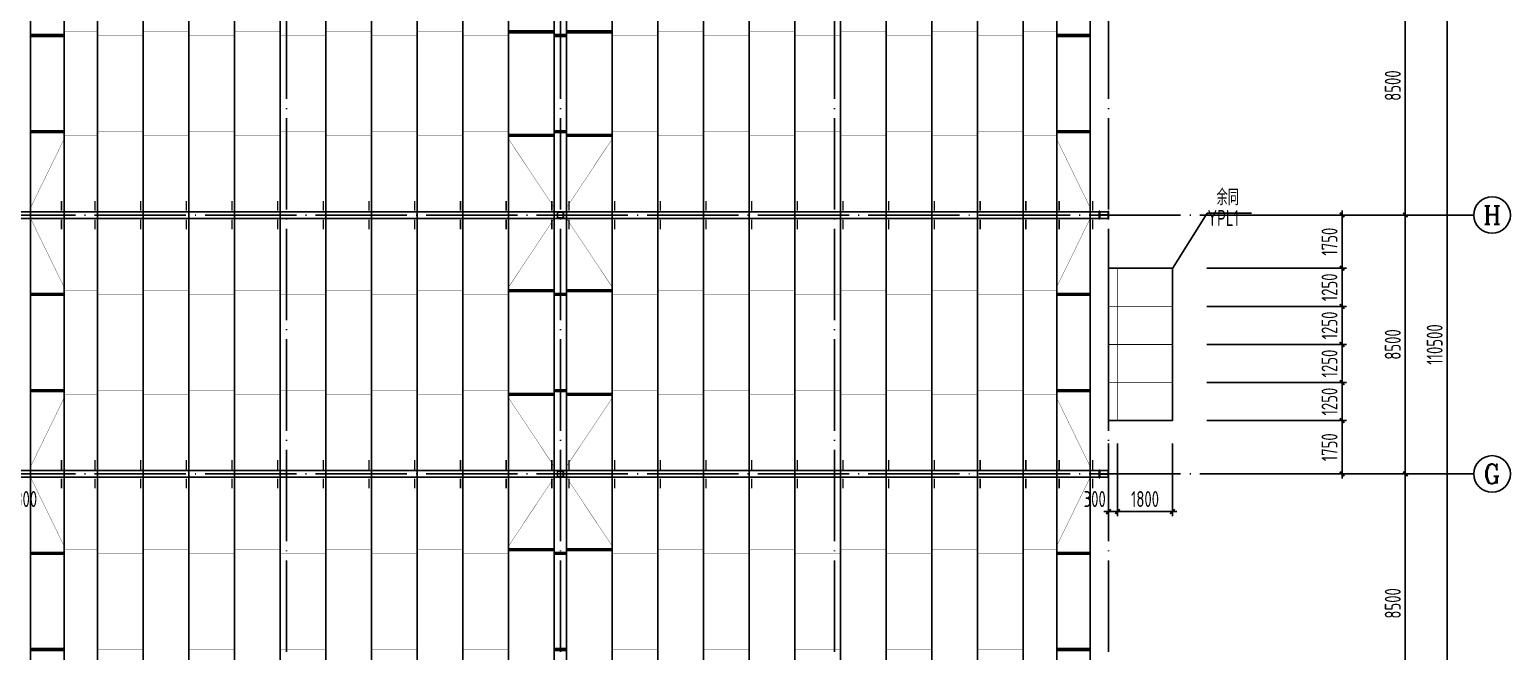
# Model space of a CAD drawing. Extents: x 753177 to 2169292, y -530934 to -273477.
# Drawn here: x 1391744 to 1440376, y -441202 to -420789 of the extents above; entities that cross this region are included whole.
import ezdxf
from ezdxf.enums import TextEntityAlignment as Align

# ---------------------------------------------------------------- set-up
doc = ezdxf.new("R2010")
doc.units = 0
doc.header["$LTSCALE"] = 1500
doc.header["$MEASUREMENT"] = 0
doc.linetypes.add('DASHED', pattern=[0.75, 0.5, -0.25])
doc.linetypes.add('DOTE', pattern=[2.42, 2, -0.2, 0.02, -0.2])
doc.layers.get('Defpoints').update_dxf_attribs({"color": 252})
for name, color, linetype in [('AXIS', 3, 'Continuous'), ('AXIS_TEXT', 7, 'Continuous'), ('BOLT', 252, 'Continuous'), ('Boltx', 252, 'DASHED'), ('DIM', 3, 'Continuous'), ('HZ', 3, 'Continuous'), ('M_Prof', 2, 'Continuous'), ('THIN', 7, 'Continuous')]:
    doc.layers.add(name, color=color, linetype=linetype)
doc.styles.add('_TCH_AXIS', font='COMPLEX', dxfattribs={"bigfont": 'GBCBIG'})
doc.styles.add('COMPLEX', font='COMPLEX')
doc.styles.add('TSSD_Dimension', font='Tssdeng.shx', dxfattribs={"width": 0.7, "bigfont": 'hztxt.shx'})
doc.styles.add('TSSD_Label', font='Tssdeng.shx', dxfattribs={"width": 0.7, "bigfont": 'hztxt.shx'})
doc.dimstyles.new('TSSD_150_150', dxfattribs={"dimtxt": 525, "dimasz": 150, "dimexe": 150, "dimexo": 375, "dimgap": 150, "dimtad": 1, "dimdec": 0, "dimzin": 0, "dimdsep": 46, "dimtxsty": 'TSSD_Dimension', "dimblk": 'ARCHTICK', "dimblk1": 'ARCHTICK', "dimblk2": 'ARCHTICK', "dimcen": 0, "dimdle": 150, "dimclrt": 7, "dimadec": 0, "dimazin": 0, "dimtfac": 1, "dimtdec": 0, "dimtix": 1, "dimtmove": 2, "dimatfit": 3, "dimfxl": 0, "dimtolj": 1, "dimtzin": 0, "dimarcsym": 0})

# ---------------------------------------------------------------- blocks, each defined once
blk = doc.blocks.new('_ArchTick')
at = {"color": 0, "linetype": 'ByBlock', "const_width": 0.4}
blk.add_lwpolyline([(-0.5, -0.5), (0.5, 0.5)], dxfattribs=at)
blk = doc.blocks.new('*D40')
at = {"layer": 'AXIS', "color": 0, "lineweight": -2, "transparency": 16777216}
for p, q in [((639125, 100720), (639125, 109520)), ((635750, 109370), (639275, 109370)), ((635750, 100870), (639275, 100870))]:
    blk.add_line(p, q, dxfattribs=at)
at = {"layer": 'Defpoints', "color": 0, "transparency": 16777216}
for p in [(635375, 109370), (639125, 109370), (635375, 100870)]:
    blk.add_point(p, dxfattribs=at)
at = {"layer": 'AXIS', "color": 0, "lineweight": -2, "transparency": 16777216, "xscale": 150, "yscale": 150, "zscale": 150}
for p, rotation in [((639125, 109370), 90), ((639125, 100870), 270)]:
    blk.add_blockref('_ArchTick', p, dxfattribs=dict(at, rotation=rotation))
at = {"layer": 'AXIS', "color": 7, "transparency": 16777216, "insert": (638713, 105120), "char_height": 525, "attachment_point": 5, "rotation": 90, "style": 'TSSD_Dimension'}
blk.add_mtext('\\A1;8500', dxfattribs=at)
blk = doc.blocks.new('*D41')
at = {"layer": 'AXIS', "color": 0, "lineweight": -2, "transparency": 16777216}
for p, q in [((635750, 117870), (639275, 117870)), ((639125, 109220), (639125, 118020)), ((635750, 109370), (639275, 109370))]:
    blk.add_line(p, q, dxfattribs=at)
at = {"layer": 'Defpoints', "color": 0, "transparency": 16777216}
for p in [(635375, 117870), (639125, 117870), (635375, 109370)]:
    blk.add_point(p, dxfattribs=at)
at = {"layer": 'AXIS', "color": 0, "lineweight": -2, "transparency": 16777216, "xscale": 150, "yscale": 150, "zscale": 150}
for p, rotation in [((639125, 117870), 90), ((639125, 109370), 270)]:
    blk.add_blockref('_ArchTick', p, dxfattribs=dict(at, rotation=rotation))
at = {"layer": 'AXIS', "color": 7, "transparency": 16777216, "insert": (638713, 113620), "char_height": 525, "attachment_point": 5, "rotation": 90, "style": 'TSSD_Dimension'}
blk.add_mtext('\\A1;8500', dxfattribs=at)
blk = doc.blocks.new('*D42')
at = {"layer": 'AXIS', "color": 0, "lineweight": -2, "transparency": 16777216}
for p, q in [((639125, 117720), (639125, 126520)), ((635750, 126370), (639275, 126370)), ((635750, 117870), (639275, 117870))]:
    blk.add_line(p, q, dxfattribs=at)
at = {"layer": 'Defpoints', "color": 0, "transparency": 16777216}
for p in [(635375, 126370), (639125, 126370), (635375, 117870)]:
    blk.add_point(p, dxfattribs=at)
at = {"layer": 'AXIS', "color": 0, "lineweight": -2, "transparency": 16777216, "xscale": 150, "yscale": 150, "zscale": 150}
for p, rotation in [((639125, 126370), 90), ((639125, 117870), 270)]:
    blk.add_blockref('_ArchTick', p, dxfattribs=dict(at, rotation=rotation))
at = {"layer": 'AXIS', "color": 7, "transparency": 16777216, "insert": (638713, 122120), "char_height": 525, "attachment_point": 5, "rotation": 90, "style": 'TSSD_Dimension'}
blk.add_mtext('\\A1;8500', dxfattribs=at)
blk = doc.blocks.new('_AXISO')
blk.add_circle((0, 0), 0.5)
at = {"layer": 'AXIS_TEXT', "style": 'COMPLEX', "width": 1.041667}
blk.add_attdef('A', text='', height=0.56, dxfattribs=at).set_placement((-0.25, -0.28), (0.25, -0.28), align=Align.FIT)
blk = doc.blocks.new('*D68')
at = {"layer": 'Defpoints', "color": 0, "transparency": 16777216}
for p in [(634228, 168870), (640501, 168870), (634228, 58370)]:
    blk.add_point(p, dxfattribs=at)
at = {"layer": 'DIM', "color": 0, "lineweight": -2, "transparency": 16777216}
for p, q in [((634603, 168870), (640651, 168870)), ((640501, 58220), (640501, 169020)), ((634603, 58370), (640651, 58370))]:
    blk.add_line(p, q, dxfattribs=at)
at = {"layer": 'DIM', "color": 0, "lineweight": -2, "transparency": 16777216, "xscale": 150, "yscale": 150, "zscale": 150}
for p, rotation in [((640501, 168870), 90), ((640501, 58370), 270)]:
    blk.add_blockref('_ArchTick', p, dxfattribs=dict(at, rotation=rotation))
at = {"layer": 'DIM', "color": 7, "transparency": 16777216, "insert": (640088, 113620), "char_height": 525, "attachment_point": 5, "rotation": 90, "style": 'TSSD_Dimension'}
blk.add_mtext('\\A1;110500', dxfattribs=at)
blk = doc.blocks.new('A$C01EB0BB3')
at = {"layer": 'M_Prof'}
for points in [[(17900, 59400), (18100, 59400), (18100, 59600), (17900, 59600)], [(17906, 59406), (18094, 59406), (18094, 59594), (17906, 59594)], [(36000, 59375), (36000, 59625), (35988, 59625), (35988, 59504), (35712, 59504), (35712, 59625), (35700, 59625), (35700, 59375), (35712, 59375), (35712, 59496), (35988, 59496), (35988, 59375)], [(17900, 50900), (18100, 50900), (18100, 51100), (17900, 51100)], [(17906, 50906), (18094, 50906), (18094, 51094), (17906, 51094)], [(36000, 50875), (36000, 51125), (35988, 51125), (35988, 51004), (35712, 51004), (35712, 51125), (35700, 51125), (35700, 50875), (35712, 50875), (35712, 50996), (35988, 50996), (35988, 50875)]]:
    blk.add_lwpolyline(points, close=True, dxfattribs=at)
blk = doc.blocks.new('*D621')
at = {"layer": 'Defpoints', "color": 0, "transparency": 16777216}
for p in [(1390876, -434005), (1391176, -434005), (1390876, -436614)]:
    blk.add_point(p, dxfattribs=at)
at = {"layer": 'DIM', "color": 0, "lineweight": -2, "transparency": 16777216}
for p, q in [((1390876, -434380), (1390876, -436764)), ((1391176, -434380), (1391176, -436764)), ((1390876, -436614), (1390726, -436614)), ((1391176, -436614), (1390876, -436614)), ((1391176, -436614), (1391326, -436614))]:
    blk.add_line(p, q, dxfattribs=at)
at = {"layer": 'DIM', "color": 0, "lineweight": -2, "transparency": 16777216, "xscale": 150, "yscale": 150, "zscale": 150}
blk.add_blockref('_ArchTick', (1390876, -436614), dxfattribs=at)
at = {"layer": 'DIM', "color": 0, "lineweight": -2, "transparency": 16777216, "xscale": 150, "yscale": 150, "zscale": 150, "rotation": 180}
blk.add_blockref('_ArchTick', (1391176, -436614), dxfattribs=at)
at = {"layer": 'DIM', "color": 7, "transparency": 16777216, "insert": (1391628, -436201), "char_height": 525, "attachment_point": 5, "style": 'TSSD_Dimension'}
blk.add_mtext('\\A1;300', dxfattribs=at)
blk = doc.blocks.new('*D623')
at = {"layer": 'Defpoints', "color": 0, "transparency": 16777216}
for p in [(1430027, -433626), (1434848, -433626), (1430027, -435376)]:
    blk.add_point(p, dxfattribs=at)
at = {"layer": 'DIM', "color": 0, "lineweight": -2, "transparency": 16777216}
for p, q in [((1430402, -433626), (1434998, -433626)), ((1434848, -435526), (1434848, -433476)), ((1430402, -435376), (1434998, -435376))]:
    blk.add_line(p, q, dxfattribs=at)
at = {"layer": 'DIM', "color": 0, "lineweight": -2, "transparency": 16777216, "xscale": 150, "yscale": 150, "zscale": 150}
for p, rotation in [((1434848, -433626), 90), ((1434848, -435376), 270)]:
    blk.add_blockref('_ArchTick', p, dxfattribs=dict(at, rotation=rotation))
at = {"layer": 'DIM', "color": 7, "transparency": 16777216, "insert": (1434435, -434501), "char_height": 525, "attachment_point": 5, "rotation": 90, "style": 'TSSD_Dimension'}
blk.add_mtext('\\A1;1750', dxfattribs=at)
blk = doc.blocks.new('*D624')
at = {"layer": 'Defpoints', "color": 0, "transparency": 16777216}
for p in [(1430027, -428626), (1434848, -428626), (1430027, -429876)]:
    blk.add_point(p, dxfattribs=at)
at = {"layer": 'DIM', "color": 0, "lineweight": -2, "transparency": 16777216}
for p, q in [((1430402, -428626), (1434998, -428626)), ((1434848, -428626), (1434848, -428476)), ((1434848, -429876), (1434848, -428626)), ((1430402, -429876), (1434998, -429876)), ((1434848, -429876), (1434848, -430026))]:
    blk.add_line(p, q, dxfattribs=at)
at = {"layer": 'DIM', "color": 0, "lineweight": -2, "transparency": 16777216, "xscale": 150, "yscale": 150, "zscale": 150}
for p, rotation in [((1434848, -428626), 270), ((1434848, -429876), 90)]:
    blk.add_blockref('_ArchTick', p, dxfattribs=dict(at, rotation=rotation))
at = {"layer": 'DIM', "color": 7, "transparency": 16777216, "insert": (1434435, -429251), "char_height": 525, "attachment_point": 5, "rotation": 90, "style": 'TSSD_Dimension'}
blk.add_mtext('\\A1;1250', dxfattribs=at)
blk = doc.blocks.new('*D625')
at = {"layer": 'Defpoints', "color": 0, "transparency": 16777216}
for p in [(1430027, -426876), (1434848, -426876), (1430027, -428626)]:
    blk.add_point(p, dxfattribs=at)
at = {"layer": 'DIM', "color": 0, "lineweight": -2, "transparency": 16777216}
for p, q in [((1430402, -426876), (1434998, -426876)), ((1434848, -428776), (1434848, -426726)), ((1430402, -428626), (1434998, -428626))]:
    blk.add_line(p, q, dxfattribs=at)
at = {"layer": 'DIM', "color": 0, "lineweight": -2, "transparency": 16777216, "xscale": 150, "yscale": 150, "zscale": 150}
for p, rotation in [((1434848, -426876), 90), ((1434848, -428626), 270)]:
    blk.add_blockref('_ArchTick', p, dxfattribs=dict(at, rotation=rotation))
at = {"layer": 'DIM', "color": 7, "transparency": 16777216, "insert": (1434435, -427751), "char_height": 525, "attachment_point": 5, "rotation": 90, "style": 'TSSD_Dimension'}
blk.add_mtext('\\A1;1750', dxfattribs=at)
blk = doc.blocks.new('*D626')
at = {"layer": 'Defpoints', "color": 0, "transparency": 16777216}
for p in [(1430027, -429876), (1434848, -429876), (1430027, -431126)]:
    blk.add_point(p, dxfattribs=at)
at = {"layer": 'DIM', "color": 0, "lineweight": -2, "transparency": 16777216}
for p, q in [((1430402, -429876), (1434998, -429876)), ((1434848, -429876), (1434848, -429726)), ((1434848, -431126), (1434848, -429876)), ((1430402, -431126), (1434998, -431126)), ((1434848, -431126), (1434848, -431276))]:
    blk.add_line(p, q, dxfattribs=at)
at = {"layer": 'DIM', "color": 0, "lineweight": -2, "transparency": 16777216, "xscale": 150, "yscale": 150, "zscale": 150}
for p, rotation in [((1434848, -429876), 270), ((1434848, -431126), 90)]:
    blk.add_blockref('_ArchTick', p, dxfattribs=dict(at, rotation=rotation))
at = {"layer": 'DIM', "color": 7, "transparency": 16777216, "insert": (1434435, -430501), "char_height": 525, "attachment_point": 5, "rotation": 90, "style": 'TSSD_Dimension'}
blk.add_mtext('\\A1;1250', dxfattribs=at)
blk = doc.blocks.new('*D627')
at = {"layer": 'Defpoints', "color": 0, "transparency": 16777216}
for p in [(1430027, -431126), (1434848, -431126), (1430027, -432376)]:
    blk.add_point(p, dxfattribs=at)
at = {"layer": 'DIM', "color": 0, "lineweight": -2, "transparency": 16777216}
for p, q in [((1430402, -431126), (1434998, -431126)), ((1434848, -431126), (1434848, -430976)), ((1434848, -432376), (1434848, -431126)), ((1430402, -432376), (1434998, -432376)), ((1434848, -432376), (1434848, -432526))]:
    blk.add_line(p, q, dxfattribs=at)
at = {"layer": 'DIM', "color": 0, "lineweight": -2, "transparency": 16777216, "xscale": 150, "yscale": 150, "zscale": 150}
for p, rotation in [((1434848, -431126), 270), ((1434848, -432376), 90)]:
    blk.add_blockref('_ArchTick', p, dxfattribs=dict(at, rotation=rotation))
at = {"layer": 'DIM', "color": 7, "transparency": 16777216, "insert": (1434435, -431751), "char_height": 525, "attachment_point": 5, "rotation": 90, "style": 'TSSD_Dimension'}
blk.add_mtext('\\A1;1250', dxfattribs=at)
blk = doc.blocks.new('*D628')
at = {"layer": 'Defpoints', "color": 0, "transparency": 16777216}
for p in [(1430027, -432376), (1434848, -432376), (1430027, -433626)]:
    blk.add_point(p, dxfattribs=at)
at = {"layer": 'DIM', "color": 0, "lineweight": -2, "transparency": 16777216}
for p, q in [((1434848, -432376), (1434848, -432226)), ((1430402, -432376), (1434998, -432376)), ((1434848, -433626), (1434848, -432376)), ((1430402, -433626), (1434998, -433626)), ((1434848, -433626), (1434848, -433776))]:
    blk.add_line(p, q, dxfattribs=at)
at = {"layer": 'DIM', "color": 0, "lineweight": -2, "transparency": 16777216, "xscale": 150, "yscale": 150, "zscale": 150}
for p, rotation in [((1434848, -432376), 270), ((1434848, -433626), 90)]:
    blk.add_blockref('_ArchTick', p, dxfattribs=dict(at, rotation=rotation))
at = {"layer": 'DIM', "color": 7, "transparency": 16777216, "insert": (1434435, -433001), "char_height": 525, "attachment_point": 5, "rotation": 90, "style": 'TSSD_Dimension'}
blk.add_mtext('\\A1;1250', dxfattribs=at)
blk = doc.blocks.new('*D629')
at = {"layer": 'Defpoints', "color": 0, "transparency": 16777216}
for p in [(1427176, -434005), (1427476, -434005), (1427476, -436614)]:
    blk.add_point(p, dxfattribs=at)
at = {"layer": 'DIM', "color": 0, "lineweight": -2, "transparency": 16777216}
for p, q in [((1427176, -434380), (1427176, -436764)), ((1427476, -434380), (1427476, -436764)), ((1427176, -436614), (1427026, -436614)), ((1427176, -436614), (1427476, -436614)), ((1427476, -436614), (1427626, -436614))]:
    blk.add_line(p, q, dxfattribs=at)
at = {"layer": 'DIM', "color": 0, "lineweight": -2, "transparency": 16777216, "xscale": 150, "yscale": 150, "zscale": 150}
blk.add_blockref('_ArchTick', (1427176, -436614), dxfattribs=at)
at = {"layer": 'DIM', "color": 0, "lineweight": -2, "transparency": 16777216, "xscale": 150, "yscale": 150, "zscale": 150, "rotation": 180}
blk.add_blockref('_ArchTick', (1427476, -436614), dxfattribs=at)
at = {"layer": 'DIM', "color": 7, "transparency": 16777216, "insert": (1426724, -436201), "char_height": 525, "attachment_point": 5, "style": 'TSSD_Dimension'}
blk.add_mtext('\\A1;300', dxfattribs=at)
blk = doc.blocks.new('*D630')
at = {"layer": 'Defpoints', "color": 0, "transparency": 16777216}
for p in [(1427476, -434005), (1429276, -434005), (1429276, -436614)]:
    blk.add_point(p, dxfattribs=at)
at = {"layer": 'DIM', "color": 0, "lineweight": -2, "transparency": 16777216}
for p, q in [((1427476, -434380), (1427476, -436764)), ((1429276, -434380), (1429276, -436764)), ((1427326, -436614), (1429426, -436614))]:
    blk.add_line(p, q, dxfattribs=at)
at = {"layer": 'DIM', "color": 0, "lineweight": -2, "transparency": 16777216, "xscale": 150, "yscale": 150, "zscale": 150, "rotation": 180}
blk.add_blockref('_ArchTick', (1427476, -436614), dxfattribs=at)
at = {"layer": 'DIM', "color": 0, "lineweight": -2, "transparency": 16777216, "xscale": 150, "yscale": 150, "zscale": 150}
blk.add_blockref('_ArchTick', (1429276, -436614), dxfattribs=at)
at = {"layer": 'DIM', "color": 7, "transparency": 16777216, "insert": (1428376, -436201), "char_height": 525, "attachment_point": 5, "style": 'TSSD_Dimension'}
blk.add_mtext('\\A1;1800', dxfattribs=at)
blk = doc.blocks.new('A$C72AE6952')
at = {"layer": 'AXIS', "color": 252, "linetype": 'DOTE'}
for p, q in [((9000, 113500), (9000, -3000)), ((18000, 113500), (18000, -3000)), ((27000, 113500), (27000, -3000)), ((36000, 113500), (36000, -3000)), ((42000, 59500), (-6000, 59500)), ((42000, 51000), (-6000, 51000))]:
    blk.add_line(p, q, dxfattribs=at)
at = {"layer": 'AXIS'}
for p, q in [((42000, 59500), (48000, 59500)), ((42000, 51000), (48000, 51000))]:
    blk.add_line(p, q, dxfattribs=at)
ref = blk.add_blockref('_AXISO', (48600, 59500), dxfattribs=dict(at, xscale=1200, yscale=1200, zscale=1200))
ref.add_attrib('A', 'H', dxfattribs={"layer": 'AXIS_TEXT', "height": 608.3, "style": '_TCH_AXIS'}).set_placement((48310.3, 59195.9), (48889.7, 59195.9), align=Align.FIT)
ref = blk.add_blockref('_AXISO', (48600, 51000), dxfattribs=dict(at, xscale=1200, yscale=1200, zscale=1200))
ref.add_attrib('A', 'G', dxfattribs={"layer": 'AXIS_TEXT', "height": 637.8, "style": '_TCH_AXIS'}).set_placement((48326.7, 50681.1), (48873.3, 50681.1), align=Align.FIT)
for p1, p2, picture, middle in [((42000, 59500), (42000, 68000), '*D42', (45337.5, 63750)), ((42000, 51000), (42000, 59500), '*D41', (45337.5, 55250)), ((42000, 42500), (42000, 51000), '*D40', (45337.5, 46750))]:
    dim = blk.add_aligned_dim(p1=p1, p2=p2, distance=-3750, dimstyle='TSSD_150_150', dxfattribs=at)
    dim.commit()
    dim.dimension.update_dxf_attribs({"geometry": picture, "text_midpoint": middle, "insert": (-593375.3, -58370.2)})
at = {"layer": 'DIM'}
dim = blk.add_linear_dim(base=(47125.3, 110500), p1=(40852.4, 0), p2=(40852.4, 110500), angle=90, dimstyle='TSSD_150_150', dxfattribs=at)
dim.commit()
dim.dimension.update_dxf_attribs({"geometry": '*D68', "text_midpoint": (46712.8, 55250), "insert": (-593375.3, -58370.2)})

msp = doc.modelspace()

# ---------------------------------------------------------------- linework, layer by layer
at = {"color": 2, "linetype": 'ByBlock'}
for p, q in [((1391775.9, -375876.1), (1391775.9, -486376.1)), ((1392875.9, -375876.1), (1392875.9, -486376.1)), ((1393975.9, -375876.1), (1393975.9, -486376.1)), ((1395475.9, -375876.1), (1395475.9, -486376.1)), ((1396975.9, -375876.1), (1396975.9, -486376.1)), ((1398475.9, -375876.1), (1398475.9, -486376.1)), ((1399975.9, -375876.1), (1399975.9, -486376.1)), ((1401475.9, -375876.1), (1401475.9, -486376.1)), ((1402975.9, -375876.1), (1402975.9, -486376.1)), ((1404475.9, -375876.1), (1404475.9, -486376.1)), ((1405975.9, -375876.1), (1405975.9, -486376.1)), ((1407475.9, -375876.1), (1407475.9, -486376.1)), ((1408975.9, -375876.1), (1408975.9, -486376.1)), ((1409375.9, -375876.1), (1409375.9, -486376.1)), ((1410875.9, -375876.1), (1410875.9, -486376.1)), ((1412375.9, -375876.1), (1412375.9, -486376.1)), ((1413875.9, -375876.1), (1413875.9, -486376.1)), ((1415375.9, -375876.1), (1415375.9, -486376.1)), ((1416875.9, -375876.1), (1416875.9, -486376.1)), ((1418375.9, -375876.1), (1418375.9, -486376.1)), ((1419875.9, -375876.1), (1419875.9, -486376.1)), ((1421375.9, -375876.1), (1421375.9, -486376.1)), ((1422875.9, -375876.1), (1422875.9, -486376.1)), ((1424375.9, -375876.1), (1424375.9, -486376.1)), ((1425475.9, -375876.1), (1425475.9, -486376.1)), ((1426575.9, -375876.1), (1426575.9, -486376.1))]:
    msp.add_line(p, q, dxfattribs=at)
at = {"color": 2, "linetype": 'ByBlock', "const_width": 10}
for points in [[(1392875.9, -420981.7), (1391775.9, -420981.7)], [(1393975.9, -420861.7), (1392875.9, -420861.7)], [(1395475.9, -420981.7), (1393975.9, -420981.7)], [(1396975.9, -420861.7), (1395475.9, -420861.7)], [(1398475.9, -420981.7), (1396975.9, -420981.7)], [(1399975.9, -420861.7), (1398475.9, -420861.7)], [(1401475.9, -420981.7), (1399975.9, -420981.7)], [(1402975.9, -420861.7), (1401475.9, -420861.7)], [(1404475.9, -420981.7), (1402975.9, -420981.7)], [(1405975.9, -420861.7), (1404475.9, -420861.7)], [(1407475.9, -420981.7), (1405975.9, -420981.7)], [(1408975.9, -420861.7), (1407475.9, -420861.7)], [(1409375.9, -420981.7), (1408975.9, -420981.7)], [(1409375.9, -420861.7), (1410875.9, -420861.7)], [(1410875.9, -420981.7), (1412375.9, -420981.7)], [(1412375.9, -420861.7), (1413875.9, -420861.7)], [(1413875.9, -420981.7), (1415375.9, -420981.7)], [(1415375.9, -420861.7), (1416875.9, -420861.7)], [(1416875.9, -420981.7), (1418375.9, -420981.7)], [(1418375.9, -420861.7), (1419875.9, -420861.7)], [(1419875.9, -420981.7), (1421375.9, -420981.7)], [(1421375.9, -420861.7), (1422875.9, -420861.7)], [(1422875.9, -420981.7), (1424375.9, -420981.7)], [(1424375.9, -420861.7), (1425475.9, -420861.7)], [(1425475.9, -420981.7), (1426575.9, -420981.7)], [(1392875.9, -424142.1), (1391775.9, -424142.1)], [(1391775.9, -426637.1), (1392875.9, -424382.1)], [(1393975.9, -424262.1), (1392875.9, -424262.1)], [(1395475.9, -424142.1), (1393975.9, -424142.1)], [(1396975.9, -424262.1), (1395475.9, -424262.1)], [(1398475.9, -424142.1), (1396975.9, -424142.1)], [(1399975.9, -424262.1), (1398475.9, -424262.1)], [(1401475.9, -424142.1), (1399975.9, -424142.1)], [(1402975.9, -424262.1), (1401475.9, -424262.1)], [(1404475.9, -424142.1), (1402975.9, -424142.1)], [(1405975.9, -424262.1), (1404475.9, -424262.1)], [(1407475.9, -424142.1), (1405975.9, -424142.1)], [(1408975.9, -424262.1), (1407475.9, -424262.1)], [(1408975.9, -426637.1), (1407475.9, -424382.1)], [(1409375.9, -424142.1), (1408975.9, -424142.1)], [(1409375.9, -424262.1), (1410875.9, -424262.1)], [(1409375.9, -426637.1), (1410875.9, -424382.1)], [(1410875.9, -424142.1), (1412375.9, -424142.1)], [(1412375.9, -424262.1), (1413875.9, -424262.1)], [(1413875.9, -424142.1), (1415375.9, -424142.1)], [(1415375.9, -424262.1), (1416875.9, -424262.1)], [(1416875.9, -424142.1), (1418375.9, -424142.1)], [(1418375.9, -424262.1), (1419875.9, -424262.1)], [(1419875.9, -424142.1), (1421375.9, -424142.1)], [(1421375.9, -424262.1), (1422875.9, -424262.1)], [(1422875.9, -424142.1), (1424375.9, -424142.1)], [(1424375.9, -424262.1), (1425475.9, -424262.1)], [(1425475.9, -424142.1), (1426575.9, -424142.1)], [(1426575.9, -426637.1), (1425475.9, -424382.1)], [(1391775.9, -426986.7), (1392875.9, -429241.7)], [(1408975.9, -426986.7), (1407475.9, -429241.7)], [(1409375.9, -426986.7), (1410875.9, -429241.7)], [(1426575.9, -426986.7), (1425475.9, -429241.7)], [(1393975.9, -429361.7), (1392875.9, -429361.7)], [(1396975.9, -429361.7), (1395475.9, -429361.7)], [(1399975.9, -429361.7), (1398475.9, -429361.7)], [(1402975.9, -429361.7), (1401475.9, -429361.7)], [(1405975.9, -429361.7), (1404475.9, -429361.7)], [(1408975.9, -429361.7), (1407475.9, -429361.7)], [(1409375.9, -429361.7), (1410875.9, -429361.7)], [(1412375.9, -429361.7), (1413875.9, -429361.7)], [(1415375.9, -429361.7), (1416875.9, -429361.7)], [(1418375.9, -429361.7), (1419875.9, -429361.7)], [(1421375.9, -429361.7), (1422875.9, -429361.7)], [(1424375.9, -429361.7), (1425475.9, -429361.7)], [(1392875.9, -429481.7), (1391775.9, -429481.7)], [(1395475.9, -429481.7), (1393975.9, -429481.7)], [(1398475.9, -429481.7), (1396975.9, -429481.7)], [(1401475.9, -429481.7), (1399975.9, -429481.7)], [(1404475.9, -429481.7), (1402975.9, -429481.7)], [(1407475.9, -429481.7), (1405975.9, -429481.7)], [(1409375.9, -429481.7), (1408975.9, -429481.7)], [(1410875.9, -429481.7), (1412375.9, -429481.7)], [(1413875.9, -429481.7), (1415375.9, -429481.7)], [(1416875.9, -429481.7), (1418375.9, -429481.7)], [(1419875.9, -429481.7), (1421375.9, -429481.7)], [(1422875.9, -429481.7), (1424375.9, -429481.7)], [(1425475.9, -429481.7), (1426575.9, -429481.7)], [(1392875.9, -432642.1), (1391775.9, -432642.1)], [(1393975.9, -432762.1), (1392875.9, -432762.1)], [(1395475.9, -432642.1), (1393975.9, -432642.1)], [(1396975.9, -432762.1), (1395475.9, -432762.1)], [(1398475.9, -432642.1), (1396975.9, -432642.1)], [(1399975.9, -432762.1), (1398475.9, -432762.1)], [(1401475.9, -432642.1), (1399975.9, -432642.1)], [(1402975.9, -432762.1), (1401475.9, -432762.1)], [(1404475.9, -432642.1), (1402975.9, -432642.1)], [(1405975.9, -432762.1), (1404475.9, -432762.1)], [(1407475.9, -432642.1), (1405975.9, -432642.1)], [(1408975.9, -432762.1), (1407475.9, -432762.1)], [(1409375.9, -432642.1), (1408975.9, -432642.1)], [(1409375.9, -432762.1), (1410875.9, -432762.1)], [(1410875.9, -432642.1), (1412375.9, -432642.1)], [(1412375.9, -432762.1), (1413875.9, -432762.1)], [(1413875.9, -432642.1), (1415375.9, -432642.1)], [(1415375.9, -432762.1), (1416875.9, -432762.1)], [(1416875.9, -432642.1), (1418375.9, -432642.1)], [(1418375.9, -432762.1), (1419875.9, -432762.1)], [(1419875.9, -432642.1), (1421375.9, -432642.1)], [(1421375.9, -432762.1), (1422875.9, -432762.1)], [(1422875.9, -432642.1), (1424375.9, -432642.1)], [(1424375.9, -432762.1), (1425475.9, -432762.1)], [(1425475.9, -432642.1), (1426575.9, -432642.1)], [(1391775.9, -435137.1), (1392875.9, -432882.1)], [(1408975.9, -435137.1), (1407475.9, -432882.1)], [(1409375.9, -435137.1), (1410875.9, -432882.1)], [(1426575.9, -435137.1), (1425475.9, -432882.1)], [(1391775.9, -435486.7), (1392875.9, -437741.7)], [(1408975.9, -435486.7), (1407475.9, -437741.7)], [(1409375.9, -435486.7), (1410875.9, -437741.7)], [(1426575.9, -435486.7), (1425475.9, -437741.7)], [(1392875.9, -437981.7), (1391775.9, -437981.7)], [(1393975.9, -437861.7), (1392875.9, -437861.7)], [(1395475.9, -437981.7), (1393975.9, -437981.7)], [(1396975.9, -437861.7), (1395475.9, -437861.7)], [(1398475.9, -437981.7), (1396975.9, -437981.7)], [(1399975.9, -437861.7), (1398475.9, -437861.7)], [(1401475.9, -437981.7), (1399975.9, -437981.7)], [(1402975.9, -437861.7), (1401475.9, -437861.7)], [(1404475.9, -437981.7), (1402975.9, -437981.7)], [(1405975.9, -437861.7), (1404475.9, -437861.7)], [(1407475.9, -437981.7), (1405975.9, -437981.7)], [(1408975.9, -437861.7), (1407475.9, -437861.7)], [(1409375.9, -437981.7), (1408975.9, -437981.7)], [(1409375.9, -437861.7), (1410875.9, -437861.7)], [(1410875.9, -437981.7), (1412375.9, -437981.7)], [(1412375.9, -437861.7), (1413875.9, -437861.7)], [(1413875.9, -437981.7), (1415375.9, -437981.7)], [(1415375.9, -437861.7), (1416875.9, -437861.7)], [(1416875.9, -437981.7), (1418375.9, -437981.7)], [(1418375.9, -437861.7), (1419875.9, -437861.7)], [(1419875.9, -437981.7), (1421375.9, -437981.7)], [(1421375.9, -437861.7), (1422875.9, -437861.7)], [(1422875.9, -437981.7), (1424375.9, -437981.7)], [(1424375.9, -437861.7), (1425475.9, -437861.7)], [(1425475.9, -437981.7), (1426575.9, -437981.7)], [(1392875.9, -441142.1), (1391775.9, -441142.1)], [(1395475.9, -441142.1), (1393975.9, -441142.1)], [(1398475.9, -441142.1), (1396975.9, -441142.1)], [(1401475.9, -441142.1), (1399975.9, -441142.1)], [(1404475.9, -441142.1), (1402975.9, -441142.1)], [(1407475.9, -441142.1), (1405975.9, -441142.1)], [(1409375.9, -441142.1), (1408975.9, -441142.1)], [(1410875.9, -441142.1), (1412375.9, -441142.1)], [(1413875.9, -441142.1), (1415375.9, -441142.1)], [(1416875.9, -441142.1), (1418375.9, -441142.1)], [(1419875.9, -441142.1), (1421375.9, -441142.1)], [(1422875.9, -441142.1), (1424375.9, -441142.1)], [(1425475.9, -441142.1), (1426575.9, -441142.1)]]:
    msp.add_lwpolyline(points, dxfattribs=at)
at = {"color": 2, "linetype": 'ByBlock'}
for points in [[(1391775.9, -420951.7), (1392875.9, -420951.7), (1392875.9, -421011.7), (1391775.9, -421011.7)], [(1407475.9, -420891.7), (1408975.9, -420891.7), (1408975.9, -420831.7), (1407475.9, -420831.7)], [(1409375.9, -421011.7), (1408975.9, -421011.7), (1408975.9, -420951.7), (1409375.9, -420951.7)], [(1410875.9, -420891.7), (1409375.9, -420891.7), (1409375.9, -420831.7), (1410875.9, -420831.7)], [(1426575.9, -420951.7), (1425475.9, -420951.7), (1425475.9, -421011.7), (1426575.9, -421011.7)], [(1391775.9, -424112.1), (1392875.9, -424112.1), (1392875.9, -424172.1), (1391775.9, -424172.1)], [(1407475.9, -424232.1), (1408975.9, -424232.1), (1408975.9, -424292.1), (1407475.9, -424292.1)], [(1409375.9, -424112.1), (1408975.9, -424112.1), (1408975.9, -424172.1), (1409375.9, -424172.1)], [(1410875.9, -424232.1), (1409375.9, -424232.1), (1409375.9, -424292.1), (1410875.9, -424292.1)], [(1426575.9, -424112.1), (1425475.9, -424112.1), (1425475.9, -424172.1), (1426575.9, -424172.1)], [(1407475.9, -429391.7), (1408975.9, -429391.7), (1408975.9, -429331.7), (1407475.9, -429331.7)], [(1410875.9, -429391.7), (1409375.9, -429391.7), (1409375.9, -429331.7), (1410875.9, -429331.7)], [(1391775.9, -429451.7), (1392875.9, -429451.7), (1392875.9, -429511.7), (1391775.9, -429511.7)], [(1409375.9, -429511.7), (1408975.9, -429511.7), (1408975.9, -429451.7), (1409375.9, -429451.7)], [(1426575.9, -429451.7), (1425475.9, -429451.7), (1425475.9, -429511.7), (1426575.9, -429511.7)], [(1391775.9, -432612.1), (1392875.9, -432612.1), (1392875.9, -432672.1), (1391775.9, -432672.1)], [(1407475.9, -432732.1), (1408975.9, -432732.1), (1408975.9, -432792.1), (1407475.9, -432792.1)], [(1409375.9, -432612.1), (1408975.9, -432612.1), (1408975.9, -432672.1), (1409375.9, -432672.1)], [(1410875.9, -432732.1), (1409375.9, -432732.1), (1409375.9, -432792.1), (1410875.9, -432792.1)], [(1426575.9, -432612.1), (1425475.9, -432612.1), (1425475.9, -432672.1), (1426575.9, -432672.1)], [(1391775.9, -437951.7), (1392875.9, -437951.7), (1392875.9, -438011.7), (1391775.9, -438011.7)], [(1407475.9, -437891.7), (1408975.9, -437891.7), (1408975.9, -437831.7), (1407475.9, -437831.7)], [(1409375.9, -438011.7), (1408975.9, -438011.7), (1408975.9, -437951.7), (1409375.9, -437951.7)], [(1410875.9, -437891.7), (1409375.9, -437891.7), (1409375.9, -437831.7), (1410875.9, -437831.7)], [(1426575.9, -437951.7), (1425475.9, -437951.7), (1425475.9, -438011.7), (1426575.9, -438011.7)], [(1391775.9, -441112.1), (1392875.9, -441112.1), (1392875.9, -441172.1), (1391775.9, -441172.1)], [(1409375.9, -441112.1), (1408975.9, -441112.1), (1408975.9, -441172.1), (1409375.9, -441172.1)], [(1426575.9, -441112.1), (1425475.9, -441112.1), (1425475.9, -441172.1), (1426575.9, -441172.1)]]:
    msp.add_lwpolyline(points, close=True, dxfattribs=at)
at = {"layer": 'BOLT', "color": 2, "const_width": 25}
for points in [[(1429275.9, -428626.1), (1427175.9, -428626.1)], [(1427475.9, -433626.1), (1427475.9, -428626.1)], [(1429275.9, -428626.1), (1429275.9, -433626.1)], [(1429275.9, -429876.1), (1427175.9, -429876.1)], [(1429275.9, -431126.1), (1427175.9, -431126.1)], [(1429275.9, -432376.1), (1427175.9, -432376.1)], [(1429275.9, -433626.1), (1427175.9, -433626.1)]]:
    msp.add_lwpolyline(points, dxfattribs=at)
at = {"layer": 'BOLT'}
msp.add_lwpolyline([(1427175.9, -428626.1), (1429275.9, -428626.1), (1429275.9, -433626.1), (1427175.9, -433626.1)], close=True, dxfattribs=at)
at = {"layer": 'BOLT', "color": 2}
msp.add_lwpolyline([(1429275.9, -428626.1), (1427175.9, -428626.1), (1427175.9, -433626.1), (1429275.9, -433626.1)], close=True, dxfattribs=at)
at = {"layer": 'Boltx', "color": 6, "linetype": 'ByBlock', "const_width": 50}
for points in [[(1392792.4, -426730.9), (1392792.4, -426415.9)], [(1393892.4, -426730.9), (1393892.4, -426415.9)], [(1395392.4, -426730.9), (1395392.4, -426415.9)], [(1396892.4, -426730.9), (1396892.4, -426415.9)], [(1398392.4, -426730.9), (1398392.4, -426415.9)], [(1399892.4, -426730.9), (1399892.4, -426415.9)], [(1401392.4, -426730.9), (1401392.4, -426415.9)], [(1402892.4, -426730.9), (1402892.4, -426415.9)], [(1404392.4, -426730.9), (1404392.4, -426415.9)], [(1405892.4, -426730.9), (1405892.4, -426415.9)], [(1407392.4, -426730.9), (1407392.4, -426415.9)], [(1408892.4, -426730.9), (1408892.4, -426415.9)], [(1409459.4, -426730.9), (1409459.4, -426415.9)], [(1410959.4, -426730.9), (1410959.4, -426415.9)], [(1412459.4, -426730.9), (1412459.4, -426415.9)], [(1413959.4, -426730.9), (1413959.4, -426415.9)], [(1415459.4, -426730.9), (1415459.4, -426415.9)], [(1416959.4, -426730.9), (1416959.4, -426415.9)], [(1418459.4, -426730.9), (1418459.4, -426415.9)], [(1419959.4, -426730.9), (1419959.4, -426415.9)], [(1421459.4, -426730.9), (1421459.4, -426415.9)], [(1422959.4, -426730.9), (1422959.4, -426415.9)], [(1424459.4, -426730.9), (1424459.4, -426415.9)], [(1425559.4, -426730.9), (1425559.4, -426415.9)], [(1426659.4, -426730.9), (1426659.4, -426415.9)], [(1392792.4, -427346), (1392792.4, -427030.9)], [(1393892.4, -427346), (1393892.4, -427030.9)], [(1395392.4, -427346), (1395392.4, -427030.9)], [(1396892.4, -427346), (1396892.4, -427030.9)], [(1398392.4, -427346), (1398392.4, -427030.9)], [(1399892.4, -427346), (1399892.4, -427030.9)], [(1401392.4, -427346), (1401392.4, -427030.9)], [(1402892.4, -427346), (1402892.4, -427030.9)], [(1404392.4, -427346), (1404392.4, -427030.9)], [(1405892.4, -427346), (1405892.4, -427030.9)], [(1407392.4, -427346), (1407392.4, -427030.9)], [(1408892.4, -427346), (1408892.4, -427030.9)], [(1409459.3, -427346), (1409459.4, -427030.9)], [(1410959.3, -427346), (1410959.4, -427030.9)], [(1412459.3, -427346), (1412459.4, -427030.9)], [(1413959.3, -427346), (1413959.4, -427030.9)], [(1415459.3, -427346), (1415459.4, -427030.9)], [(1416959.3, -427346), (1416959.4, -427030.9)], [(1418459.3, -427346), (1418459.4, -427030.9)], [(1419959.3, -427346), (1419959.4, -427030.9)], [(1421459.3, -427346), (1421459.4, -427030.9)], [(1422959.3, -427346), (1422959.4, -427030.9)], [(1424459.3, -427346), (1424459.4, -427030.9)], [(1425559.3, -427346), (1425559.4, -427030.9)], [(1426659.3, -427346), (1426659.4, -427030.9)], [(1392792.4, -435230.9), (1392792.4, -434915.9)], [(1393892.4, -435230.9), (1393892.4, -434915.9)], [(1395392.4, -435230.9), (1395392.4, -434915.9)], [(1396892.4, -435230.9), (1396892.4, -434915.9)], [(1398392.4, -435230.9), (1398392.4, -434915.9)], [(1399892.4, -435230.9), (1399892.4, -434915.9)], [(1401392.4, -435230.9), (1401392.4, -434915.9)], [(1402892.4, -435230.9), (1402892.4, -434915.9)], [(1404392.4, -435230.9), (1404392.4, -434915.9)], [(1405892.4, -435230.9), (1405892.4, -434915.9)], [(1407392.4, -435230.9), (1407392.4, -434915.9)], [(1408892.4, -435230.9), (1408892.4, -434915.9)], [(1409459.4, -435230.9), (1409459.4, -434915.9)], [(1410959.4, -435230.9), (1410959.4, -434915.9)], [(1412459.4, -435230.9), (1412459.4, -434915.9)], [(1413959.4, -435230.9), (1413959.4, -434915.9)], [(1415459.4, -435230.9), (1415459.4, -434915.9)], [(1416959.4, -435230.9), (1416959.4, -434915.9)], [(1418459.4, -435230.9), (1418459.4, -434915.9)], [(1419959.4, -435230.9), (1419959.4, -434915.9)], [(1421459.4, -435230.9), (1421459.4, -434915.9)], [(1422959.4, -435230.9), (1422959.4, -434915.9)], [(1424459.4, -435230.9), (1424459.4, -434915.9)], [(1425559.4, -435230.9), (1425559.4, -434915.9)], [(1426659.4, -435230.9), (1426659.4, -434915.9)], [(1392792.4, -435846), (1392792.4, -435530.9)], [(1393892.4, -435846), (1393892.4, -435530.9)], [(1395392.4, -435846), (1395392.4, -435530.9)], [(1396892.4, -435846), (1396892.4, -435530.9)], [(1398392.4, -435846), (1398392.4, -435530.9)], [(1399892.4, -435846), (1399892.4, -435530.9)], [(1401392.4, -435846), (1401392.4, -435530.9)], [(1402892.4, -435846), (1402892.4, -435530.9)], [(1404392.4, -435846), (1404392.4, -435530.9)], [(1405892.4, -435846), (1405892.4, -435530.9)], [(1407392.4, -435846), (1407392.4, -435530.9)], [(1408892.4, -435846), (1408892.4, -435530.9)], [(1409459.3, -435846), (1409459.4, -435530.9)], [(1410959.3, -435846), (1410959.4, -435530.9)], [(1412459.3, -435846), (1412459.4, -435530.9)], [(1413959.3, -435846), (1413959.4, -435530.9)], [(1415459.3, -435846), (1415459.4, -435530.9)], [(1416959.3, -435846), (1416959.4, -435530.9)], [(1418459.3, -435846), (1418459.4, -435530.9)], [(1419959.3, -435846), (1419959.4, -435530.9)], [(1421459.3, -435846), (1421459.4, -435530.9)], [(1422959.3, -435846), (1422959.4, -435530.9)], [(1424459.3, -435846), (1424459.4, -435530.9)], [(1425559.3, -435846), (1425559.4, -435530.9)], [(1426659.3, -435846), (1426659.4, -435530.9)]]:
    msp.add_lwpolyline(points, dxfattribs=at)
at = {"layer": 'Boltx', "color": 4, "linetype": 'ByBlock'}
for points in [[(1391175.9, -426986.1), (1427175.9, -426986.1), (1427175.9, -426766.1), (1391175.9, -426766.1)], [(1391175.9, -435486.1), (1427175.9, -435486.1), (1427175.9, -435266.1), (1391175.9, -435266.1)]]:
    msp.add_lwpolyline(points, close=True, dxfattribs=at)
at = {"layer": 'HZ', "linetype": 'ByBlock'}
for p, q in [((1429275.6, -428626.5), (1430421.1, -426812.9)), ((1430421.1, -426812.9), (1431877.5, -426812.9))]:
    msp.add_line(p, q, dxfattribs=at)

# ---------------------------------------------------------------- block references
for name in ['A$C72AE6952', 'A$C01EB0BB3']:
    msp.add_blockref(name, (1391175.9, -486376.1))

# ---------------------------------------------------------------- texts
at = {"layer": 'THIN', "color": 7, "style": 'TSSD_Label', "width": 0.7}
for s, p in [('余同', (1431461.5, -426710.9)), ('YPL1', (1431461.5, -427394.5))]:
    msp.add_text(s, height=525, rotation=0, dxfattribs=at).set_placement(p, align=Align.BOTTOM_RIGHT)

# ---------------------------------------------------------------- dimensions: what is measured, and where the dimension line sits
at = {"layer": 'DIM'}
for base, p1, p2, angle, picture, middle in [((1434847.9, -426876.1), (1430026.9, -428626.1), (1430026.9, -426876.1), 90, '*D625', (1434435.4, -427751.1)), ((1434847.9, -428626.1), (1430026.9, -429876.1), (1430026.9, -428626.1), 90, '*D624', (1434435.4, -429251.1)), ((1434847.9, -429876.1), (1430026.9, -431126.1), (1430026.9, -429876.1), 90, '*D626', (1434435.4, -430501.1)), ((1434847.9, -431126.1), (1430026.9, -432376.1), (1430026.9, -431126.1), 90, '*D627', (1434435.4, -431751.1)), ((1434847.9, -432376.1), (1430026.9, -433626.1), (1430026.9, -432376.1), 90, '*D628', (1434435.4, -433001.1)), ((1434847.9, -433626.1), (1430026.9, -435376.1), (1430026.9, -433626.1), 90, '*D623', (1434435.4, -434501.1)), ((1429275.9, -436613.8), (1427475.9, -434005), (1429275.9, -434005), 180, '*D630', (1428375.9, -436201.3))]:
    dim = msp.add_linear_dim(base=base, p1=p1, p2=p2, angle=angle, dimstyle='TSSD_150_150', dxfattribs=at)
    dim.commit()
    dim.dimension.update_dxf_attribs({"geometry": picture, "text_midpoint": middle})
dim = msp.add_linear_dim(base=(1390875.9, -436613.8), p1=(1391175.9, -434005), p2=(1390875.9, -434005), dimstyle='TSSD_150_150', dxfattribs=at)
dim.commit()
dim.dimension.update_dxf_attribs({"geometry": '*D621', "text_midpoint": (1391627.5, -436201.3), "dimtype": 160})
dim = msp.add_linear_dim(base=(1427475.9, -436613.8), p1=(1427175.9, -434005), p2=(1427475.9, -434005), angle=180, dimstyle='TSSD_150_150', dxfattribs=at)
dim.commit()
dim.dimension.update_dxf_attribs({"geometry": '*D629', "text_midpoint": (1426724.2, -436201.3), "dimtype": 160})

doc.saveas('drawing.dxf')
